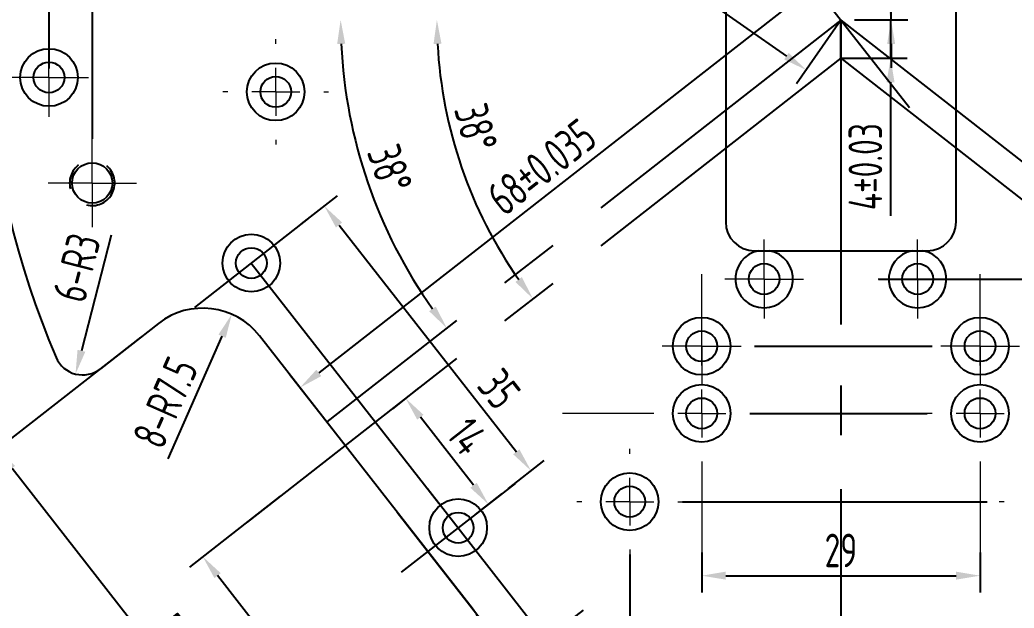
# Model space of a CAD drawing. Header units: millimetres. Extents: x 2655 to 4125, y 1630 to 1991.
# Drawn here: x 2706.6 to 2810.2, y 1761.6 to 1822.9 of the extents above; entities that cross this region are included whole.
import ezdxf

# ---------------------------------------------------------------- set-up
doc = ezdxf.new("R2010")
doc.units = ezdxf.units.MM
doc.linetypes.add('CENTER', pattern=[50.8, 31.75, -6.35, 6.35, -6.35])
doc.linetypes.add('HIDDEN', pattern=[9.525, 6.35, -3.175])
doc.layers.add('3中心线层', color=1, linetype='CENTER')
doc.layers.add('7标注层', color=4, linetype='Continuous')
doc.styles.add('PC_TEXTSTYLE', font='gbenor.shx', dxfattribs={"width": 0.8, "bigfont": 'gbcbig.shx'})
doc.dimstyles.new('GB-35', dxfattribs={"dimtxt": 3.5, "dimasz": 2.5, "dimexe": 1.75, "dimexo": 0, "dimgap": 0.875, "dimtad": 1, "dimdsep": 46, "dimtxsty": 'PC_TEXTSTYLE', "dimcen": -3.5, "dimadec": 0, "dimazin": 0, "dimtfac": 0.7, "dimtmove": 0, "dimatfit": 3, "dimfxl": 1, "dimtzin": 0, "dimarcsym": 0})

# ---------------------------------------------------------------- blocks, each defined once
blk = doc.blocks.new('SW_CENTERMARKSYMBOL_54')
at = {"color": 0, "linetype": 'Continuous', "lineweight": 0}
for p, q in [((0, 5), (0, 14.5)), ((0, 0), (0, 2.5)), ((-5, 0), (-14.5, 0)), ((0, 0), (-2.5, 0)), ((0, 0), (0, -2.5)), ((0, 0), (2.5, 0)), ((5, 0), (14.5, 0)), ((0, -5), (0, -14.5))]:
    blk.add_line(p, q, dxfattribs=at)
blk = doc.blocks.new('SW_CENTERMARKSYMBOL_55')
at = {"color": 0, "linetype": 'Continuous', "lineweight": 0}
for p, q in [((0, 5), (0, 14.5)), ((0, 0), (0, 2.5)), ((-5, 0), (-14.5, 0)), ((0, 0), (-2.5, 0)), ((0, 0), (0, -2.5)), ((0, 0), (2.5, 0)), ((5, 0), (14.5, 0)), ((0, -5), (0, -14.5))]:
    blk.add_line(p, q, dxfattribs=at)
blk = doc.blocks.new('SW_CENTERMARKSYMBOL_56')
at = {"color": 0, "linetype": 'Continuous', "lineweight": 0}
for p, q in [((0, 2.5), (0, 4.1)), ((0, 0), (0, 2.5)), ((-2.5, 0), (-4.1, 0)), ((0, 0), (-2.5, 0)), ((0, 0), (0, -2.5)), ((0, 0), (2.5, 0)), ((2.5, 0), (4.1, 0)), ((0, -2.5), (0, -4.1))]:
    blk.add_line(p, q, dxfattribs=at)
blk = doc.blocks.new('SW_CENTERMARKSYMBOL_57')
at = {"color": 0, "linetype": 'Continuous', "lineweight": 0}
for p, q in [((0, 2.5), (0, 4.1)), ((0, 0), (0, 2.5)), ((-2.5, 0), (-4.1, 0)), ((0, 0), (-2.5, 0)), ((0, 0), (0, -2.5)), ((0, 0), (2.5, 0)), ((2.5, 0), (4.1, 0)), ((0, -2.5), (0, -4.1))]:
    blk.add_line(p, q, dxfattribs=at)
blk = doc.blocks.new('SW_CENTERMARKSYMBOL_58')
at = {"color": 0, "linetype": 'Continuous', "lineweight": 0}
for p, q in [((0, 2.5), (0, 4.1)), ((0, 0), (0, 2.5)), ((-2.5, 0), (-4.1, 0)), ((0, 0), (-2.5, 0)), ((0, 0), (0, -2.5)), ((0, 0), (2.5, 0)), ((2.5, 0), (4.1, 0)), ((0, -2.5), (0, -4.1))]:
    blk.add_line(p, q, dxfattribs=at)
blk = doc.blocks.new('SW_CENTERMARKSYMBOL_59')
at = {"color": 0, "linetype": 'Continuous', "lineweight": 0}
for p, q in [((0, 2.5), (0, 4.1)), ((0, 0), (0, 2.5)), ((-2.5, 0), (-4.1, 0)), ((0, 0), (-2.5, 0)), ((0, 0), (0, -2.5)), ((0, 0), (2.5, 0)), ((2.5, 0), (4.1, 0)), ((0, -2.5), (0, -4.1))]:
    blk.add_line(p, q, dxfattribs=at)
blk = doc.blocks.new('SW_CENTERMARKSYMBOL_63')
at = {"color": 0, "linetype": 'Continuous', "lineweight": 0}
for p, q in [((0, 2.5), (0, 4.1)), ((0, 0), (0, 2.5)), ((-2.5, 0), (-4.1, 0)), ((0, 0), (-2.5, 0)), ((0, 0), (0, -2.5)), ((0, 0), (2.5, 0)), ((2.5, 0), (4.1, 0)), ((0, -2.5), (0, -4.1))]:
    blk.add_line(p, q, dxfattribs=at)
blk = doc.blocks.new('SW_CENTERMARKSYMBOL_66')
at = {"color": 0, "linetype": 'Continuous', "lineweight": 0}
for p, q in [((0, 5), (0, 5.5)), ((0, 0), (0, 2.5)), ((-5, 0), (-5.5, 0)), ((0, 0), (-2.5, 0)), ((0, 0), (0, -2.5)), ((0, 0), (2.5, 0)), ((5, 0), (5.5, 0)), ((0, -5), (0, -5.5))]:
    blk.add_line(p, q, dxfattribs=at)
blk = doc.blocks.new('SW_CENTERMARKSYMBOL_69')
at = {"color": 0, "linetype": 'Continuous', "lineweight": 0}
for p, q in [((0, 5), (0, 5.5)), ((0, 0), (0, 2.5)), ((-5, 0), (-5.5, 0)), ((0, 0), (-2.5, 0)), ((0, 0), (0, -2.5)), ((0, 0), (2.5, 0)), ((5, 0), (5.5, 0)), ((0, -5), (0, -5.5))]:
    blk.add_line(p, q, dxfattribs=at)
blk = doc.blocks.new('SW_CENTERMARKSYMBOL_71')
at = {"color": 0, "linetype": 'Continuous', "lineweight": 0}
for p, q in [((0, 5), (0, 5.5)), ((0, 0), (0, 2.5)), ((-5, 0), (-5.5, 0)), ((0, 0), (-2.5, 0)), ((0, 0), (0, -2.5)), ((0, 0), (2.5, 0)), ((5, 0), (5.5, 0)), ((0, -5), (0, -5.5))]:
    blk.add_line(p, q, dxfattribs=at)
blk = doc.blocks.new('SW_CENTERMARKSYMBOL_72')
at = {"color": 0, "linetype": 'Continuous', "lineweight": 0}
for p, q in [((0, 2.5), (0, 4.6)), ((0, 0), (0, 2.5)), ((-2.5, 0), (-4.6, 0)), ((0, 0), (-2.5, 0)), ((0, 0), (0, -2.5)), ((0, 0), (2.5, 0)), ((2.5, 0), (4.6, 0)), ((0, -2.5), (0, -4.6))]:
    blk.add_line(p, q, dxfattribs=at)
blk = doc.blocks.new('*D163')
at = {"layer": '7标注层', "color": 0, "lineweight": -2, "transparency": 16777216}
for p, q in [((2709.62, 1817.84), (2709.62, 1942.92)), ((2874.62, 1817.84), (2874.62, 1942.92)), ((2712.12, 1941.17), (2872.12, 1941.17))]:
    blk.add_line(p, q, dxfattribs=at)
at = {"layer": '7标注层', "color": 0, "transparency": 16777216}
for points in [[(2712.12, 1941.59), (2712.12, 1940.76), (2709.62, 1941.17)], [(2872.12, 1941.59), (2872.12, 1940.76), (2874.62, 1941.17)]]:
    blk.add_solid(points, dxfattribs=at)
at = {"layer": 'Defpoints', "color": 0, "transparency": 16777216}
for p in [(2874.62, 1941.17), (2709.62, 1817.84), (2874.62, 1817.84)]:
    blk.add_point(p, dxfattribs=at)
at = {"layer": '7标注层', "color": 0, "lineweight": 25, "transparency": 16777216, "insert": (2792.67, 1943.8), "char_height": 3.5, "attachment_point": 5, "style": 'PC_TEXTSTYLE'}
blk.add_mtext('165', dxfattribs=at)
blk = doc.blocks.new('*D210')
at = {"layer": '7标注层', "color": 0, "lineweight": -2, "transparency": 16777216}
for p, q in [((2796.02, 1850.92), (2820.52, 1850.92)), ((2818.77, 1848.42), (2818.77, 1798.42)), ((2796.02, 1795.92), (2820.52, 1795.92))]:
    blk.add_line(p, q, dxfattribs=at)
at = {"layer": '7标注层', "color": 0, "transparency": 16777216}
for points in [[(2818.35, 1848.42), (2819.19, 1848.42), (2818.77, 1850.92)], [(2818.35, 1798.42), (2819.19, 1798.42), (2818.77, 1795.92)]]:
    blk.add_solid(points, dxfattribs=at)
at = {"layer": 'Defpoints', "color": 0, "transparency": 16777216}
for p in [(2796.02, 1850.92), (2796.02, 1795.92), (2818.77, 1795.92)]:
    blk.add_point(p, dxfattribs=at)
at = {"layer": '7标注层', "color": 0, "lineweight": 25, "transparency": 16777216, "insert": (2816.15, 1822.92), "char_height": 3.5, "attachment_point": 5, "rotation": 90, "style": 'PC_TEXTSTYLE'}
blk.add_mtext('55', dxfattribs=at)
blk = doc.blocks.new('*D170')
at = {"layer": '7标注层', "color": 0, "lineweight": -2, "transparency": 16777216}
for p, q in [((2729.89, 1852.61), (2733.77, 1858.16)), ((2734.82, 1855.29), (2786.44, 1819.14)), ((2792.12, 1822.88), (2787.49, 1816.27))]:
    blk.add_line(p, q, dxfattribs=at)
at = {"layer": '7标注层', "color": 0, "transparency": 16777216}
for points in [[(2735.06, 1855.63), (2734.58, 1854.95), (2732.77, 1856.72)], [(2786.68, 1819.48), (2786.2, 1818.8), (2788.49, 1817.71)]]:
    blk.add_solid(points, dxfattribs=at)
at = {"layer": 'Defpoints', "color": 0, "transparency": 16777216}
for p in [(2729.89, 1852.61), (2792.12, 1822.88), (2788.49, 1817.71)]:
    blk.add_point(p, dxfattribs=at)
at = {"layer": '7标注层', "color": 0, "lineweight": 25, "transparency": 16777216, "insert": (2762.14, 1839.37), "char_height": 3.5, "attachment_point": 5, "rotation": 325, "style": 'PC_TEXTSTYLE'}
blk.add_mtext('{68}{}{}{%%p0.035}', dxfattribs=at)
blk = doc.blocks.new('*D171')
at = {"layer": '7标注层', "color": 0, "lineweight": -2, "transparency": 16777216}
for p, q in [((2797.35, 1829.42), (2797.35, 1843.25)), ((2792.12, 1826.92), (2799.1, 1826.92)), ((2797.35, 1822.92), (2797.35, 1826.92)), ((2793.55, 1822.92), (2799.1, 1822.92)), ((2797.35, 1820.42), (2797.35, 1817.92))]:
    blk.add_line(p, q, dxfattribs=at)
at = {"layer": '7标注层', "color": 0, "transparency": 16777216}
for points in [[(2796.94, 1829.42), (2797.77, 1829.42), (2797.35, 1826.92)], [(2796.94, 1820.42), (2797.77, 1820.42), (2797.35, 1822.92)]]:
    blk.add_solid(points, dxfattribs=at)
at = {"layer": 'Defpoints', "color": 0, "transparency": 16777216}
for p in [(2792.12, 1826.92), (2793.55, 1822.92), (2797.35, 1822.92)]:
    blk.add_point(p, dxfattribs=at)
at = {"layer": '7标注层', "color": 0, "lineweight": 25, "transparency": 16777216, "insert": (2794.73, 1838.13), "char_height": 3.5, "attachment_point": 5, "rotation": 90, "style": 'PC_TEXTSTYLE'}
blk.add_mtext('{4}{}{}{%%p0.03}', dxfattribs=at)
blk = doc.blocks.new('*D172')
at = {"layer": '7标注层', "color": 0, "lineweight": -2, "transparency": 16777216}
for p, q in [((2797.29, 1825.42), (2797.29, 1827.92)), ((2793.55, 1822.92), (2799.04, 1822.92)), ((2797.29, 1822.92), (2797.29, 1818.92)), ((2792.12, 1818.92), (2799.04, 1818.92)), ((2797.29, 1816.42), (2797.29, 1802.51))]:
    blk.add_line(p, q, dxfattribs=at)
at = {"layer": '7标注层', "color": 0, "transparency": 16777216}
for points in [[(2796.88, 1825.42), (2797.71, 1825.42), (2797.29, 1822.92)], [(2796.88, 1816.42), (2797.71, 1816.42), (2797.29, 1818.92)]]:
    blk.add_solid(points, dxfattribs=at)
at = {"layer": 'Defpoints', "color": 0, "transparency": 16777216}
for p in [(2793.55, 1822.92), (2797.29, 1822.92), (2792.12, 1818.92)]:
    blk.add_point(p, dxfattribs=at)
at = {"layer": '7标注层', "color": 0, "lineweight": 25, "transparency": 16777216, "insert": (2794.67, 1807.63), "char_height": 3.5, "attachment_point": 5, "rotation": 90, "style": 'PC_TEXTSTYLE'}
blk.add_mtext('{4}{}{}{%%p0.03}', dxfattribs=at)
blk = doc.blocks.new('*D173')
at = {"layer": '7标注层', "color": 0, "lineweight": -2, "transparency": 16777216}
blk.add_arc((2792.17, 1822.92), 52.17, 182.7461, 215.2539, dxfattribs=at)
at = {"layer": '7标注层', "color": 0, "transparency": 16777216}
for points in [[(2739.64, 1820.41), (2740.48, 1820.43), (2740, 1822.92)], [(2749.9, 1793.06), (2749.23, 1792.56), (2751.06, 1790.81)]]:
    blk.add_solid(points, dxfattribs=at)
at = {"layer": 'Defpoints', "color": 0, "transparency": 16777216}
for p in [(2681.46, 1822.92), (2787.66, 1822.92), (2792.12, 1822.88), (2745.02, 1800.6), (2738.55, 1781.03)]:
    blk.add_point(p, dxfattribs=at)
at = {"layer": '7标注层', "color": 0, "lineweight": 25, "transparency": 16777216, "insert": (2745.12, 1807.4), "char_height": 3.5, "attachment_point": 5, "rotation": 288.2632, "style": 'PC_TEXTSTYLE'}
blk.add_mtext('38°', dxfattribs=at)
blk = doc.blocks.new('*D174')
at = {"layer": '7标注层', "color": 0, "lineweight": -2, "transparency": 16777216}
blk.add_arc((2797.24, 1822.92), 47.21, 183.0346, 214.9654, dxfattribs=at)
at = {"layer": '7标注层', "color": 0, "transparency": 16777216}
for points in [[(2749.68, 1820.41), (2750.51, 1820.43), (2750.03, 1822.92)], [(2758.88, 1796.12), (2758.21, 1795.62), (2760.04, 1793.86)]]:
    blk.add_solid(points, dxfattribs=at)
at = {"layer": 'Defpoints', "color": 0, "transparency": 16777216}
for p in [(2681.46, 1822.92), (2787.66, 1822.92), (2792.12, 1818.92), (2754.57, 1802.72), (2730.26, 1770.59)]:
    blk.add_point(p, dxfattribs=at)
at = {"layer": '7标注层', "color": 0, "lineweight": 25, "transparency": 16777216, "insert": (2754.09, 1811.7), "char_height": 3.5, "attachment_point": 5, "rotation": 284.5839, "style": 'PC_TEXTSTYLE'}
blk.add_mtext('38°', dxfattribs=at)
blk = doc.blocks.new('*D175')
at = {"layer": '7标注层', "color": 0, "lineweight": -2, "transparency": 16777216}
for p, q in [((2799.25, 1813.75), (2788.25, 1827.83)), ((2787.36, 1824.91), (2737.73, 1786.14)), ((2740.47, 1778.57), (2734.68, 1785.98))]:
    blk.add_line(p, q, dxfattribs=at)
at = {"layer": '7标注层', "color": 0, "transparency": 16777216}
for points in [[(2787.1, 1825.24), (2787.61, 1824.59), (2789.33, 1826.45)], [(2737.47, 1786.47), (2737.99, 1785.81), (2735.76, 1784.6)]]:
    blk.add_solid(points, dxfattribs=at)
at = {"layer": 'Defpoints', "color": 0, "transparency": 16777216}
for p in [(2799.25, 1813.75), (2735.76, 1784.6), (2740.47, 1778.57)]:
    blk.add_point(p, dxfattribs=at)
at = {"layer": '7标注层', "color": 0, "lineweight": 25, "transparency": 16777216, "insert": (2760.93, 1807.6), "char_height": 3.5, "attachment_point": 5, "rotation": 38, "style": 'PC_TEXTSTYLE'}
blk.add_mtext('{68}{}{}{%%p0.035}', dxfattribs=at)
blk = doc.blocks.new('*D179')
at = {"layer": '7标注层', "color": 0, "lineweight": -2, "transparency": 16777216}
for p, q in [((2777.62, 1767.42), (2777.62, 1763.26)), ((2806.62, 1767.42), (2806.62, 1763.26)), ((2780.12, 1765.01), (2804.12, 1765.01))]:
    blk.add_line(p, q, dxfattribs=at)
at = {"layer": '7标注层', "color": 0, "transparency": 16777216}
for points in [[(2780.12, 1765.43), (2780.12, 1764.6), (2777.62, 1765.01)], [(2804.12, 1765.43), (2804.12, 1764.6), (2806.62, 1765.01)]]:
    blk.add_solid(points, dxfattribs=at)
at = {"layer": 'Defpoints', "color": 0, "transparency": 16777216}
for p in [(2777.62, 1767.42), (2806.62, 1767.42), (2806.62, 1765.01)]:
    blk.add_point(p, dxfattribs=at)
at = {"layer": '7标注层', "color": 0, "lineweight": 25, "transparency": 16777216, "insert": (2792.12, 1767.64), "char_height": 3.5, "attachment_point": 5, "style": 'PC_TEXTSTYLE'}
blk.add_mtext('29', dxfattribs=at)
blk = doc.blocks.new('*D144')
at = {"layer": '7标注层', "color": 0, "lineweight": -2, "transparency": 16777216}
for p, q in [((2749.04, 1774.11), (2762.42, 1756.97)), ((2745.89, 1771.64), (2759.27, 1754.51)), ((2763.32, 1759.89), (2765.29, 1761.43)), ((2761.35, 1758.35), (2758.19, 1755.89)), ((2756.22, 1754.35), (2754.25, 1752.81))]:
    blk.add_line(p, q, dxfattribs=at)
at = {"layer": '7标注层', "color": 0, "transparency": 16777216}
for points in [[(2763.06, 1760.22), (2763.57, 1759.56), (2761.35, 1758.35)], [(2755.97, 1754.68), (2756.48, 1754.02), (2758.19, 1755.89)]]:
    blk.add_solid(points, dxfattribs=at)
at = {"layer": 'Defpoints', "color": 0, "transparency": 16777216}
for p in [(2749.04, 1774.11), (2745.89, 1771.64), (2758.19, 1755.89)]:
    blk.add_point(p, dxfattribs=at)
at = {"layer": '7标注层', "color": 0, "lineweight": 25, "transparency": 16777216, "insert": (2758.15, 1759.19), "char_height": 3.5, "attachment_point": 5, "rotation": 38, "style": 'PC_TEXTSTYLE'}
blk.add_mtext('4', dxfattribs=at)
blk = doc.blocks.new('*D145')
at = {"layer": '7标注层', "color": 0, "lineweight": -2, "transparency": 16777216}
for p, q in [((2735.94, 1801.68), (2739.68, 1804.6)), ((2739.84, 1801.55), (2758.31, 1777.91)), ((2757.49, 1774.1), (2761.22, 1777.02))]:
    blk.add_line(p, q, dxfattribs=at)
at = {"layer": '7标注层', "color": 0, "transparency": 16777216}
for points in [[(2740.16, 1801.81), (2739.51, 1801.3), (2738.3, 1803.52)], [(2758.63, 1778.17), (2757.98, 1777.66), (2759.84, 1775.94)]]:
    blk.add_solid(points, dxfattribs=at)
at = {"layer": 'Defpoints', "color": 0, "transparency": 16777216}
for p in [(2735.94, 1801.68), (2759.84, 1775.94), (2757.49, 1774.1)]:
    blk.add_point(p, dxfattribs=at)
at = {"layer": '7标注层', "color": 0, "lineweight": 25, "transparency": 16777216, "insert": (2756.51, 1784.47), "char_height": 3.5, "attachment_point": 5, "rotation": 308, "style": 'PC_TEXTSTYLE'}
blk.add_mtext('35', dxfattribs=at)
blk = doc.blocks.new('*D146')
at = {"layer": '7标注层', "color": 0, "lineweight": -2, "transparency": 16777216}
for p, q in [((2748.14, 1784.57), (2745.39, 1782.41)), ((2753.85, 1774.43), (2748.31, 1781.52)), ((2756.76, 1773.53), (2754.01, 1771.38))]:
    blk.add_line(p, q, dxfattribs=at)
at = {"layer": '7标注层', "color": 0, "transparency": 16777216}
for points in [[(2748.63, 1781.78), (2747.98, 1781.27), (2746.77, 1783.49)], [(2754.18, 1774.69), (2753.52, 1774.17), (2755.39, 1772.46)]]:
    blk.add_solid(points, dxfattribs=at)
at = {"layer": 'Defpoints', "color": 0, "transparency": 16777216}
for p in [(2748.14, 1784.57), (2746.77, 1783.49), (2756.76, 1773.53)]:
    blk.add_point(p, dxfattribs=at)
at = {"layer": '7标注层', "color": 0, "lineweight": 25, "transparency": 16777216, "insert": (2753.19, 1779.53), "char_height": 3.5, "attachment_point": 5, "rotation": 308, "style": 'PC_TEXTSTYLE'}
blk.add_mtext('14', dxfattribs=at)
blk = doc.blocks.new('*D183')
at = {"layer": '7标注层', "color": 0, "lineweight": -2, "transparency": 16777216}
blk.add_line((2716.08, 1800.48), (2713, 1788.44), dxfattribs=at)
at = {"layer": '7标注层', "color": 0, "transparency": 16777216}
blk.add_solid([(2712.59, 1788.55), (2713.4, 1788.34), (2712.38, 1786.02)], dxfattribs=at)
at = {"layer": 'Defpoints', "color": 0, "transparency": 16777216}
for p in [(2713.12, 1788.93), (2712.38, 1786.02)]:
    blk.add_point(p, dxfattribs=at)
at = {"layer": '7标注层', "color": 0, "lineweight": 25, "transparency": 16777216, "insert": (2712.5, 1797.1), "char_height": 3.5, "attachment_point": 5, "rotation": 75.6415, "style": 'PC_TEXTSTYLE'}
blk.add_mtext('{6-R3}{}{}', dxfattribs=at)
blk = doc.blocks.new('*D184')
at = {"layer": '7标注层', "color": 0, "lineweight": -2, "transparency": 16777216}
blk.add_line((2722.02, 1777.19), (2727.65, 1789.96), dxfattribs=at)
at = {"layer": '7标注层', "color": 0, "transparency": 16777216}
blk.add_solid([(2727.27, 1790.13), (2728.03, 1789.79), (2728.66, 1792.25)], dxfattribs=at)
at = {"layer": 'Defpoints', "color": 0, "transparency": 16777216}
for p in [(2728.66, 1792.25), (2725.63, 1785.38)]:
    blk.add_point(p, dxfattribs=at)
at = {"layer": '7标注层', "color": 0, "lineweight": 25, "transparency": 16777216, "insert": (2721.74, 1783.05), "char_height": 3.5, "attachment_point": 5, "rotation": 66.2099, "style": 'PC_TEXTSTYLE'}
blk.add_mtext('{8-R7.5}{}{}', dxfattribs=at)
blk = doc.blocks.new('*D147')
at = {"layer": '7标注层', "color": 0, "lineweight": -2, "transparency": 16777216}
for p, q in [((2719.18, 1789.85), (2702.85, 1777.1)), ((2705.77, 1776.2), (2734.09, 1739.96)), ((2750.57, 1749.67), (2734.25, 1736.91))]:
    blk.add_line(p, q, dxfattribs=at)
at = {"layer": '7标注层', "color": 0, "transparency": 16777216}
for points in [[(2706.09, 1776.46), (2705.44, 1775.95), (2704.23, 1778.17)], [(2734.41, 1740.21), (2733.76, 1739.7), (2735.62, 1737.99)]]:
    blk.add_solid(points, dxfattribs=at)
at = {"layer": 'Defpoints', "color": 0, "transparency": 16777216}
for p in [(2719.18, 1789.85), (2750.57, 1749.67), (2735.62, 1737.99)]:
    blk.add_point(p, dxfattribs=at)
at = {"layer": '7标注层', "color": 0, "lineweight": 25, "transparency": 16777216, "insert": (2722.41, 1759.16), "char_height": 3.5, "attachment_point": 5, "rotation": 308, "style": 'PC_TEXTSTYLE'}
blk.add_mtext('51', dxfattribs=at)
blk = doc.blocks.new('*D185')
at = {"layer": '7标注层', "color": 0, "lineweight": -2, "transparency": 16777216}
for p, q in [((2733.71, 1773.29), (2724.26, 1765.91)), ((2741.96, 1746.1), (2727.18, 1765.02)), ((2751.24, 1750.18), (2742.12, 1743.06))]:
    blk.add_line(p, q, dxfattribs=at)
at = {"layer": '7标注层', "color": 0, "transparency": 16777216}
for points in [[(2727.51, 1765.27), (2726.85, 1764.76), (2725.64, 1766.99)], [(2742.29, 1746.36), (2741.63, 1745.85), (2743.5, 1744.13)]]:
    blk.add_solid(points, dxfattribs=at)
at = {"layer": 'Defpoints', "color": 0, "transparency": 16777216}
for p in [(2733.71, 1773.29), (2725.64, 1766.99), (2751.24, 1750.18)]:
    blk.add_point(p, dxfattribs=at)
at = {"layer": '7标注层', "color": 0, "lineweight": 25, "transparency": 16777216, "insert": (2737.54, 1756.02), "char_height": 3.5, "attachment_point": 5, "rotation": 308, "style": 'PC_TEXTSTYLE'}
blk.add_mtext('29', dxfattribs=at)

msp = doc.modelspace()

# ---------------------------------------------------------------- linework, layer by layer
at = {"color": 7, "linetype": 'Continuous', "lineweight": 25}
for p, q in [((2780.116, 1844.973), (2780.116, 1801.873)), ((2804.116, 1801.873), (2804.116, 1844.973)), ((2783.116, 1798.873), (2783.571, 1798.873)), ((2783.571, 1798.873), (2784.662, 1798.873)), ((2784.662, 1798.873), (2799.571, 1798.873)), ((2799.571, 1798.873), (2800.662, 1798.873)), ((2800.662, 1798.873), (2801.116, 1798.873)), ((2721.017, 1791.293), (2714.967, 1786.565)), ((2753.709, 1761.632), (2731.545, 1790))]:
    msp.add_line(p, q, dxfattribs=at)
for centre, radius in [((2709.616, 1816.923), 3), ((2709.616, 1816.923), 1.6), ((2733.241, 1815.423), 3), ((2733.241, 1815.423), 1.6), ((2714.116, 1805.923), 2.1), ((2730.695, 1797.585), 3), ((2730.695, 1797.585), 1.6), ((2784.116, 1795.923), 1.6), ((2800.116, 1795.923), 1.6), ((2777.616, 1788.923), 3), ((2806.616, 1788.923), 3), ((2777.616, 1788.923), 1.6), ((2806.616, 1788.923), 1.6), ((2777.616, 1781.923), 3), ((2806.616, 1781.923), 3), ((2777.616, 1781.923), 1.6), ((2806.616, 1781.923), 1.6), ((2770.116, 1772.723), 3), ((2770.116, 1772.723), 1.6), ((2752.243, 1770.004), 3), ((2752.243, 1770.004), 1.6)]:
    msp.add_circle(centre, radius, dxfattribs=at)
for centre, radius, start, end in [((2792.116, 1822.923), 89, 163.10366, 203.28294), ((2783.116, 1801.873), 3, 180, 270), ((2801.116, 1801.873), 3, 270, 0), ((2784.116, 1795.923), 3, 100.47531, 79.52469), ((2800.116, 1795.923), 3, 100.47531, 79.52469), ((2725.635, 1785.383), 7.5, 38, 128), ((2713.12, 1788.929), 3, 203.28294, 308), ((2747.799, 1757.014), 7.5, 308, 38)]:
    msp.add_arc(centre, radius, start, end, dxfattribs=at)
at = {"color": 7, "linetype": 'HIDDEN', "lineweight": 25}
msp.add_arc((2714.116, 1805.923), 2.35, 255, 195, dxfattribs=at)
at = {"layer": '3中心线层', "lineweight": 25}
for p, q in [((2714.116, 1831.323), (2714.116, 1810.523)), ((2792.116, 1822.883), (2738.551, 1781.033)), ((2792.116, 1822.923), (2792.116, 1779.652)), ((2792.116, 1818.923), (2792.116, 1822.923)), ((2792.116, 1822.883), (2845.682, 1781.033)), ((2792.116, 1818.923), (2730.256, 1770.592)), ((2792.116, 1818.923), (2853.977, 1770.592)), ((2736.619, 1802.213), (2724.772, 1792.957)), ((2730.695, 1797.585), (2752.243, 1770.004)), ((2783.116, 1788.923), (2801.616, 1788.923)), ((2782.616, 1781.923), (2801.116, 1781.923)), ((2758.167, 1774.632), (2746.32, 1765.376)), ((2792.116, 1774.012), (2792.116, 1724.798)), ((2775.616, 1772.723), (2808.616, 1772.723)), ((2770.116, 1767.223), (2770.116, 1756.223))]:
    msp.add_line(p, q, dxfattribs=at)

# ---------------------------------------------------------------- block references
at = {"color": 1, "linetype": 'Continuous', "lineweight": 25}
for name, p in [('SW_CENTERMARKSYMBOL_63', (2709.616, 1816.923)), ('SW_CENTERMARKSYMBOL_66', (2733.241, 1815.423)), ('SW_CENTERMARKSYMBOL_72', (2714.116, 1805.923)), ('SW_CENTERMARKSYMBOL_57', (2784.116, 1795.923)), ('SW_CENTERMARKSYMBOL_56', (2800.116, 1795.923)), ('SW_CENTERMARKSYMBOL_55', (2777.616, 1781.923)), ('SW_CENTERMARKSYMBOL_54', (2806.616, 1781.923)), ('SW_CENTERMARKSYMBOL_59', (2777.616, 1788.923)), ('SW_CENTERMARKSYMBOL_58', (2806.616, 1788.923)), ('SW_CENTERMARKSYMBOL_69', (2770.116, 1772.723)), ('SW_CENTERMARKSYMBOL_71', (2814.116, 1772.723))]:
    msp.add_blockref(name, p, dxfattribs=at)

# ---------------------------------------------------------------- dimensions: what is measured, and where the dimension line sits
at = {"layer": '7标注层', "color": 3, "lineweight": 25}
dim = msp.add_linear_dim(base=(2874.616, 1941.173), p1=(2709.616, 1817.844), p2=(2874.616, 1817.844), dimstyle='GB-35', dxfattribs=at)
dim.commit()
dim.dimension.update_dxf_attribs({"geometry": '*D163', "text_midpoint": (2792.667, 1941.173), "dimtype": 160})
for base, p1, p2, angle, picture, middle in [((2788.492, 1817.707), (2729.891, 1852.611), (2792.116, 1822.883), 145, '*D170', (2762.137, 1839.366)), ((2735.761, 1784.604), (2799.248, 1813.755), (2740.472, 1778.574), 38, '*D175', (2760.928, 1807.597))]:
    dim = msp.add_linear_dim(base=base, p1=p1, p2=p2, angle=angle, text='{<>}{}{}{%%p0.035}', dimstyle='GB-35', override={"dimgap": 0.875, "dimtad": 1, "dimjust": 0, "dimdec": 0, "dimlfac": 1, "dimse1": 0, "dimse2": 0, "dimsd1": 0, "dimsd2": 0}, dxfattribs=at)
    dim.commit()
    dim.dimension.update_dxf_attribs({"geometry": picture, "text_midpoint": middle})
for base, p1, p2, angle, picture, middle in [((2818.77, 1795.923), (2796.016, 1850.923), (2796.016, 1795.923), 90, '*D210', (2818.77, 1822.923)), ((2759.845, 1775.943), (2735.938, 1801.681), (2757.486, 1774.101), 128, '*D145', (2754.446, 1782.853)), ((2758.194, 1755.891), (2749.038, 1774.107), (2745.886, 1771.645), 38, '*D144', (2759.77, 1757.122))]:
    dim = msp.add_linear_dim(base=base, p1=p1, p2=p2, angle=angle, dimstyle='GB-35', dxfattribs=at)
    dim.commit()
    dim.dimension.update_dxf_attribs({"geometry": picture, "text_midpoint": middle, "dimtype": 160})
for base, p1, angle, picture, middle in [((2797.354, 1822.923), (2792.116, 1826.923), 90, '*D171', (2797.354, 1838.13)), ((2797.292, 1822.923), (2792.116, 1818.923), 270, '*D172', (2797.292, 1807.632))]:
    dim = msp.add_linear_dim(base=base, p1=p1, p2=(2793.545, 1822.923), angle=angle, text='{<>}{}{}{%%p0.03}', dimstyle='GB-35', override={"dimgap": 0.875, "dimtad": 1, "dimjust": 0, "dimdec": 0, "dimlfac": 1, "dimse1": 0, "dimse2": 0, "dimsd1": 0, "dimsd2": 0}, dxfattribs=at)
    dim.commit()
    dim.dimension.update_dxf_attribs({"geometry": picture, "text_midpoint": middle, "dimtype": 160})
at = {"layer": '7标注层', "color": 4, "lineweight": 25}
for base, line1, line2, picture, middle in [((2745.018, 1800.602), ((2787.655, 1822.923), (2681.465, 1822.923)), ((2792.116, 1822.883), (2738.551, 1781.033)), '*D173', (2742.629, 1806.575)), ((2754.568, 1802.723), ((2792.116, 1818.923), (2730.256, 1770.592)), ((2787.655, 1822.923), (2681.465, 1822.923)), '*D174', (2751.549, 1811.036))]:
    dim = msp.add_angular_dim_2l(base=base, line1=line1, line2=line2, dimstyle='GB-35', dxfattribs=at)
    dim.commit()
    dim.dimension.update_dxf_attribs({"geometry": picture, "text_midpoint": middle, "dimtype": 162})
for center, mpoint, text, picture, middle in [((2713.12, 1788.929), (2712.376, 1786.023), '{6-<>}{}{}', '*D183', (2715.046, 1796.453)), ((2725.635, 1785.383), (2728.66, 1792.245), '{8-<>}{}{}', '*D184', (2724.139, 1781.989))]:
    dim = msp.add_radius_dim(center=center, mpoint=mpoint, text=text, dimstyle='GB-35', override={"dimgap": 0.875, "dimtad": 1, "dimtih": 0, "dimtoh": 0, "dimdec": 2, "dimlfac": 1, "dimse1": 0, "dimse2": 0, "dimsd1": 0, "dimsd2": 0, "dimtix": 0, "dimtofl": 1, "dimatfit": 3}, dxfattribs=at)
    dim.commit()
    dim.dimension.update_dxf_attribs({"geometry": picture, "text_midpoint": middle, "dimtype": 164})
for base, p1, p2, angle, picture, middle in [((2735.625, 1737.985), (2719.176, 1789.854), (2750.575, 1749.666), 128, '*D147', (2720.344, 1757.544)), ((2746.767, 1783.492), (2756.761, 1773.534), (2748.141, 1784.566), 308, '*D146', (2751.122, 1777.918)), ((2725.642, 1766.987), (2751.239, 1750.184), (2733.714, 1773.294), 308, '*D185', (2735.471, 1754.406))]:
    dim = msp.add_linear_dim(base=base, p1=p1, p2=p2, angle=angle, dimstyle='GB-35', dxfattribs=at)
    dim.commit()
    dim.dimension.update_dxf_attribs({"geometry": picture, "text_midpoint": middle, "dimtype": 160})
dim = msp.add_linear_dim(base=(2806.616, 1765.012), p1=(2777.616, 1767.423), p2=(2806.616, 1767.423), dimstyle='GB-35', dxfattribs=at)
dim.commit()
dim.dimension.update_dxf_attribs({"geometry": '*D179', "text_midpoint": (2792.116, 1765.012), "dimtype": 160})

doc.saveas('drawing.dxf')
